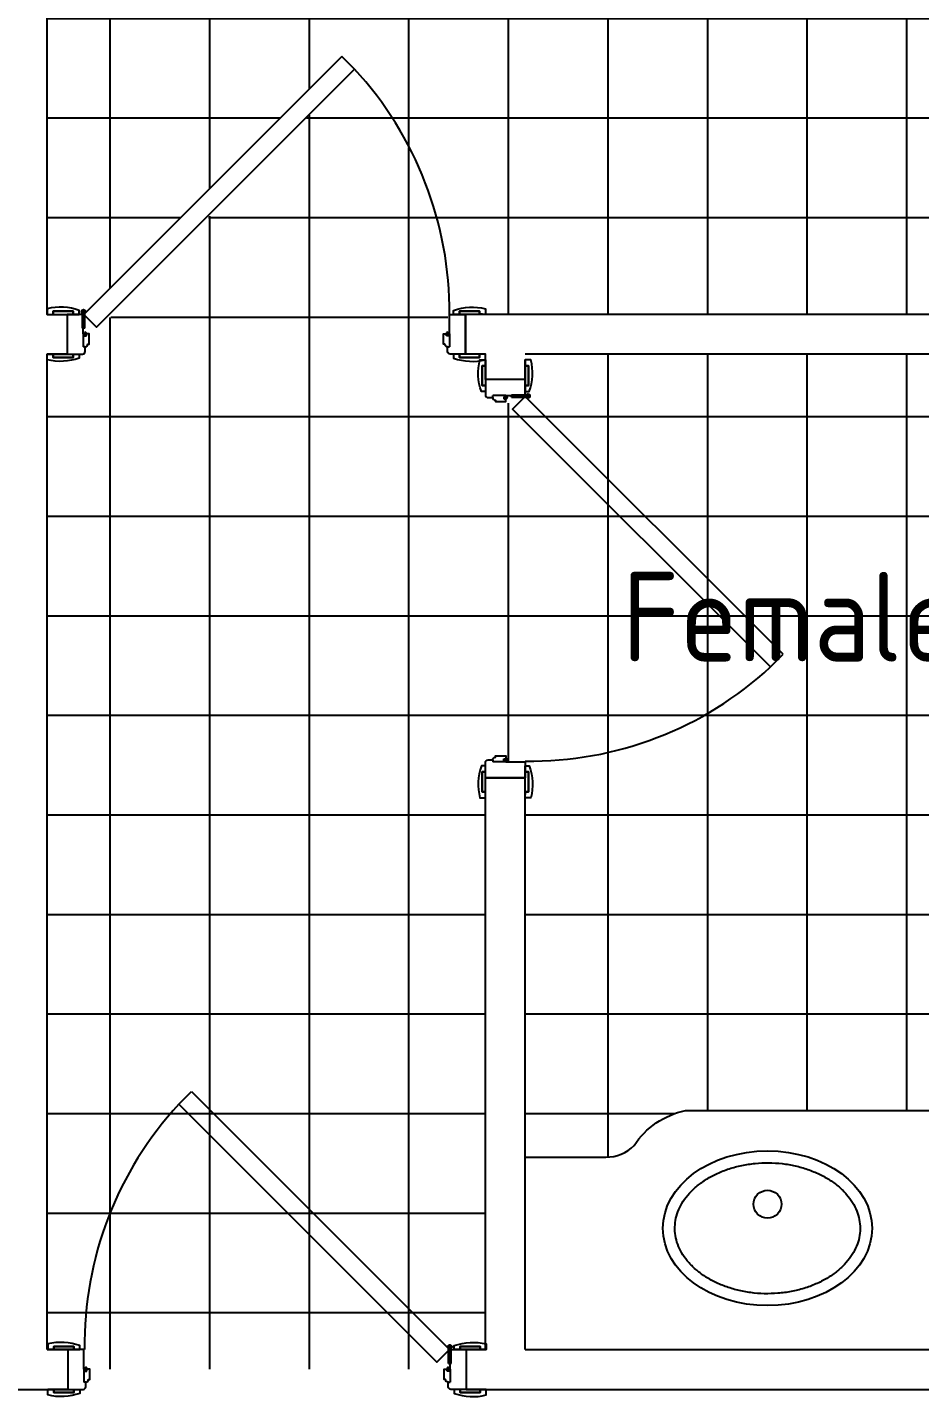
# Model space of a CAD drawing. Header units: inches. Extents: x 527079 to 698187, y -115864 to 63842.
# Drawn here: x 559792 to 562032, y -80235 to -76796 of the extents above; entities that cross this region are included whole.
import ezdxf

# ---------------------------------------------------------------- set-up
doc = ezdxf.new("R2010")
doc.units = ezdxf.units.IN
doc.header["$LTSCALE"] = 8
doc.header["$MEASUREMENT"] = 0
doc.linetypes.add('HIDDEN2', pattern=[0.1875, 0.125, -0.0625])
for name, color, linetype in [('doors_windows', 250, 'Continuous'), ('floor', 177, 'Continuous'), ('hatch', 8, 'Continuous'), ('sanitary', 149, 'Continuous'), ('txt', 7, 'Continuous'), ('walls', 5, 'Continuous')]:
    doc.layers.add(name, color=color, linetype=linetype)
doc.styles.get("Standard").update_dxf_attribs({"font": 'isocp.shx'})
pattern_1 = [(0, (-1e-10, 48226.12), (0, 250), []), (90, (-1e-10, 48226.12), (-250, 2e-14), [])]

msp = doc.modelspace()

# ---------------------------------------------------------------- hatches: boundary and pattern name
at = {"layer": 'hatch'}
h = msp.add_hatch(dxfattribs=at)
h.set_pattern_fill('NET', color=254, scale=2000, style=0)
h.set_pattern_definition(pattern_1)
h.paths.add_polyline_path([(561566.4, -75399.9), (561580.4, -75399.9), (561580.4, -75183.3), (559842.1, -75183.3), (559842.1, -76216.9), (561580.4, -76216.9), (561580.4, -76149.9), (561580.4, -76111.9), (561577.6, -76111.9, -0.720759), (561568.6, -76108.9, -0.720759), (561577.6, -76105.9), (561615.4, -76105.9), (561615.4, -76109.9), (561629.4, -76109.9), (561629.4, -76103.7, -0.555754), (561629.4, -76102.4), (561629.4, -76094.9), (561642.4, -76094.9), (561642.4, -75504.9), (561629.4, -75504.9), (561629.4, -75494.7, -0.555754), (561629.4, -75493.4), (561629.4, -75489.9), (561580.4, -75489.9), (561580.4, -75479.9), (561570.4, -75479.9, -0.149634)], flags=16)
h.paths.add_polyline_path([(561625.4, -75495.4, 0.999997), (561629.4, -75495.4, 1)], flags=0)
h.paths.add_polyline_path([(560577.8, -75583.3), (560577.8, -75699.9, -0.414214), (560451.1, -75826.6), (560055.6, -75826.6, -0.414214), (560023.9, -75858.2), (559909.5, -75858.2, -0.414214), (559877.8, -75826.6), (559877.8, -75456.6, -0.414214), (559909.5, -75425), (560023.9, -75425, -0.414214), (560055.6, -75456.6), (560451.1, -75456.6, -0.414214)], flags=0)
h.paths.add_polyline_path([(563087.1, -74396.9, -0.217223), (563018.6, -74428.1, -0.451123), (562928.6, -74326.2, 0.284079), (562854, -74205.4, -0.231143), (562797.7, -74101.2), (562797.6, -74101.2), (562797.6, -74016.6), (562449.1, -74016.6), (562449.1, -74616.6), (562389.1, -74616.6), (562389.1, -74016.6), (561680.4, -74016.6), (561680.4, -74283.3), (561694.4, -74283.3, -0.149634), (561690.4, -74363.3), (561680.4, -74363.3), (561680.4, -74371.5, -0.414214), (561673.6, -74378.3), (561662.2, -74378.3), (561662.2, -74378.3, -0.414214), (561655.4, -74385.1), (561655.4, -74385.1), (561655.4, -74388.3), (561629.4, -74388.3), (561629.4, -74378.1, -0.555754), (561629.4, -74376.8), (561629.4, -74373.3), (561580.4, -74373.3), (561580.4, -74363.3), (561570.4, -74363.3, -0.149634), (561566.4, -74283.3), (561580.4, -74283.3), (561580.4, -74016.6), (559842.1, -74016.6), (559842.1, -75083.3), (561566.4, -75083.3, -0.149634), (561570.4, -75003.3), (561580.4, -75003.3), (561580.4, -74995.3), (561577.6, -74995.3, -0.720759), (561568.6, -74992.3, -0.720759), (561577.6, -74989.3), (561615.4, -74989.3), (561615.4, -74993.3), (561629.4, -74993.3), (561629.4, -74987.1, -0.555754), (561629.4, -74985.8), (561629.4, -74985.3), (561629.4, -74978.3), (561655.4, -74978.3), (561655.4, -74981.5), (561655.4, -74981.5, -0.414214), (561662.2, -74988.3), (561662.2, -74988.3), (561673.6, -74988.3, -0.414214), (561680.4, -74995.1), (561680.4, -75003.3), (561690.4, -75003.3, -0.149634), (561694.4, -75083.3), (561680.4, -75083.3), (561680.4, -75399.9), (561694.4, -75399.9, -0.149634), (561690.4, -75479.9), (561680.4, -75479.9), (561680.4, -75488.1, -0.414214), (561673.6, -75494.9), (561662.2, -75494.9), (561662.2, -75494.9, -0.414214), (561655.4, -75501.7), (561655.4, -75501.7), (561655.4, -75504.9), (561642.4, -75504.9), (561642.4, -76094.9), (561655.4, -76094.9), (561655.4, -76098.1), (561655.4, -76098.1, -0.414214), (561662.2, -76104.9), (561662.2, -76104.9), (561673.6, -76104.9, -0.414214), (561680.4, -76111.7), (561680.4, -76149.9), (561680.4, -76316.9), (559842.1, -76316.9), (559842.1, -77502.9, -0.149634), (559922.1, -77506.9), (559922.1, -77516.9), (559930.1, -77516.9), (559930.1, -77514.1, -0.236068), (559928.1, -77510.1, -1), (559938.1, -77510.1), (559940.9, -77510.1), (560581.8, -76869.2), (560613.6, -76901, -0.192158), (560850.1, -77516.9), (560862.1, -77516.9), (560862.1, -77506.9, -0.149634), (560942.1, -77502.9), (560942.1, -77516.9), (562389.1, -77516.9), (562389.1, -76916.9), (562489.1, -76916.9), (563087.1, -76916.9), (563087.1, -75616.6), (562389.1, -75616.6), (562389.1, -75516.6), (563087.1, -75516.6)])
h.paths.add_polyline_path([(561625.4, -74987.8, 1), (561629.4, -74987.8, 1)], flags=16)
h.paths.add_polyline_path([(561625.4, -74378.8, 1), (561629.4, -74378.8, 1)], flags=16)
h.paths.add_polyline_path([(560451.1, -74709.9), (560055.6, -74709.9, -0.414214), (560023.9, -74741.6), (559909.5, -74741.6, -0.414214), (559877.8, -74709.9), (559877.8, -74340, -0.414214), (559909.5, -74308.3), (560023.9, -74308.3, -0.414214), (560055.6, -74340), (560451.1, -74340, -0.414214), (560577.8, -74466.6), (560577.8, -74583.2, -0.414214)], flags=16)
h.paths.add_polyline_path([(564787.1, -74016.6), (564438.6, -74016.6), (564438.6, -74101.2), (564438.5, -74101.2, -0.231143), (564382.2, -74205.4, 0.284079), (564307.6, -74326.2, -0.451123), (564217.6, -74428.1, -0.451123), (564127.6, -74326.2, 0.284079), (564053, -74205.4, -0.231143), (563996.7, -74101.2), (563996.5, -74101.2), (563996.5, -74016.6), (563648.1, -74016.6), (563648.1, -74616.6), (563588.1, -74616.6), (563588.1, -74016.6), (563239.7, -74016.6), (563239.7, -74101.2), (563239.5, -74101.2, -0.231143), (563183.2, -74205.4, 0.284079), (563108.6, -74326.2, -0.213025), (563087.1, -74396.9), (563087.1, -75516.6), (564787.1, -75516.6)])
h.paths.add_polyline_path([(564787.1, -75616.6), (563087.1, -75616.6), (563087.1, -76916.9), (564787.1, -76916.9)])
h.paths.add_polyline_path([(560411, -76411.3), (561941, -76411.3), (561941, -76748.8), (560411, -76748.8)], flags=24)
h = msp.add_hatch(dxfattribs=at)
h.set_pattern_fill('NET', color=254, scale=2000, style=0)
h.set_pattern_definition(pattern_1)
h.paths.add_polyline_path([(563087.1, -78916.6), (563060.6, -78916.6), (563060.6, -78919.3, -0.414214), (563065.6, -78924.3, -0.720759), (563056.6, -78927.3), (563018.8, -78927.3), (563018.8, -78923.3), (563004.8, -78923.3), (563004.8, -78929.5, -0.555754), (563004.8, -78930.7), (563004.8, -78938.3), (562978.8, -78938.3), (562978.8, -78935.1), (562978.7, -78935.1, -0.414214), (562971.9, -78928.3), (562971.9, -78928.3), (562960.6, -78928.3, -0.414214), (562953.8, -78921.5), (562953.8, -78916.6), (561042.1, -78916.6), (561042.1, -79633.3), (561244.6, -79633.3, 0.198912), (561315.3, -79604, -0.198912), (561444.1, -79516.6), (562551.7, -79516.6, -0.201493), (562678.2, -79602.4, 0.198912), (562751.3, -79633.3), (562939.8, -79633.3, -0.149634), (562943.8, -79553.3), (562953.8, -79553.3), (562953.8, -79545.1, -0.414214), (562960.6, -79538.3), (562971.9, -79538.3), (562971.9, -79538.3, -0.414214), (562978.7, -79531.5), (562978.8, -79531.5), (562978.8, -79528.3), (563004.8, -79528.3), (563004.8, -79538.5, -0.555754), (563004.8, -79539.7), (563004.8, -79543.3), (563053.8, -79543.3), (563053.8, -79553.3), (563063.8, -79553.3, -0.149634), (563067.8, -79633.3), (563053.8, -79633.3), (563053.8, -80116.6), (563087.1, -80116.6)])
h.paths.add_polyline_path([(563004.8, -79537.8, 1.000008), (563008.8, -79537.8, 0.999992)], flags=17)
h.paths.add_polyline_path([(562943.8, -78721), (562953.8, -78721), (562953.8, -78712.8, -0.414214), (562960.6, -78706), (562971.9, -78706), (562971.9, -78706, -0.414214), (562978.7, -78699.2), (562978.8, -78699.2), (562978.8, -78696), (563004.8, -78696), (563004.8, -78706.2, -0.555754), (563004.8, -78707.5), (563004.8, -78711), (563018.8, -78711), (563018.8, -78707), (563056.6, -78707, -0.720759), (563065.6, -78710, -0.720759), (563056.6, -78713), (563053.8, -78713), (563053.8, -78751), (563053.8, -78783.3), (563087.1, -78783.3), (563087.1, -77616.9), (563053.8, -77616.9), (563053.8, -78001), (563067.8, -78001, -0.149634), (563063.8, -78081), (563053.8, -78081), (563053.8, -78091), (563004.8, -78091), (563004.8, -78097.2, -0.555754), (563004.8, -78098.5), (563004.8, -78099), (563004.8, -78106), (562978.8, -78106), (562978.8, -78102.8), (562978.7, -78102.8, -0.414214), (562971.9, -78096), (562971.9, -78096), (562960.6, -78096, -0.414214), (562953.8, -78089.2), (562953.8, -78081), (562943.8, -78081, -0.149634), (562939.8, -78001), (562953.8, -78001), (562953.8, -77616.9), (561042.1, -77616.9), (561042.1, -77630.9), (561056.1, -77630.9, -0.149634), (561052.1, -77710.9), (561042.1, -77710.9), (561042.1, -77718.9), (561044.9, -77718.9, -0.720759), (561053.9, -77721.9, -0.720759), (561044.9, -77724.9), (561042.1, -77724.9), (561042.1, -77739.8), (560942.1, -77739.8), (560942.1, -77717.6), (560830.4, -77717.6), (560830.4, -77541.4), (560847.5, -77541.4, 0.197197), (560613.6, -76901.1), (559947.1, -77578.9), (559949.5, -77616.9), (559930.3, -77616.9), (559922.1, -77616.9), (559922.1, -77626.9, -0.149634), (559842.1, -77630.9), (559842.1, -78916.6), (560942.1, -78916.6), (560942.1, -78730.9), (560928.1, -78730.9, -0.149634), (560932.1, -78650.9), (560942.1, -78650.9), (560942.1, -78642.7, -0.414214), (560948.9, -78635.9), (560960.3, -78635.9), (560960.3, -78635.9, -0.414214), (560967.1, -78629.1), (560967.1, -78629.1), (560967.1, -78625.9), (560993.1, -78625.9), (560993.1, -78636.1, -0.555754), (560993.1, -78637.4), (560993.1, -78640.9), (561042.1, -78640.9), (561042.1, -78650.9), (561052.1, -78650.9, -0.149634), (561056.1, -78730.9), (561042.1, -78730.9), (561042.1, -78916.6), (562953.8, -78916.6), (562953.8, -78913.3), (562943.8, -78913.3, -0.149634), (562939.8, -78833.3), (562953.8, -78833.3), (562953.8, -78801), (562939.8, -78801, -0.149634)])
h.paths.add_polyline_path([(560993.1, -78635.4, 1), (560997.1, -78635.4, 1.000003), (560993.1, -78635.4, 786427.125034)], flags=17)
h.paths.add_polyline_path([(564787.1, -77616.9), (563087.1, -77616.9), (563087.1, -78783.3), (564787.1, -78783.3)])
h.paths.add_polyline_path([(564056.4, -78333.2), (564056.4, -78216.6, -0.414214), (564183, -78090), (564578.6, -78090, -0.414214), (564610.3, -78058.3), (564724.7, -78058.3, -0.414214), (564756.4, -78090), (564756.4, -78459.9, -0.414214), (564724.7, -78491.6), (564610.3, -78491.6, -0.414214), (564578.6, -78459.9), (564183, -78459.9, -0.414214)], flags=16)
h.paths.add_polyline_path([(564787.1, -78916.6), (563087.1, -78916.6), (563087.1, -80116.6), (564787.1, -80116.6)])
h.paths.add_polyline_path([(564183, -79206.6), (564578.6, -79206.6, -0.414214), (564610.3, -79175), (564724.7, -79175, -0.414214), (564756.4, -79206.6), (564756.4, -79576.6, -0.414214), (564724.7, -79608.2), (564610.3, -79608.2, -0.414214), (564578.6, -79576.6), (564183, -79576.6, -0.414214), (564056.4, -79449.9), (564056.4, -79333.3, -0.414214)], flags=16)
h.paths.add_polyline_path([(564787.1, -78883.3), (563087.1, -78883.3), (563087.1, -78916.6), (564787.1, -78916.6)])
h.paths.add_polyline_path([(560942.1, -78916.6), (559842.1, -78916.6), (559842.1, -80103, -0.152811), (559923.7, -80106.6), (559923.7, -80116.6), (559933.7, -80116.6), (559933.7, -80165.6), (559939.9, -80165.6, -0.555754), (559941.2, -80165.6), (559941.7, -80165.6), (559948.7, -80165.6), (560838.7, -80165.6), (560848.9, -80165.6, -0.555754), (560850.2, -80165.6), (560853.7, -80165.6), (560853.7, -80151.6), (560849.7, -80151.6), (560849.7, -80113.8, -0.236068), (560847.7, -80109.8, -1), (560857.7, -80109.8, -0.236068), (560855.7, -80113.8), (560855.7, -80116.6), (560863.7, -80116.6), (560863.7, -80106.6, -0.14647), (560942.1, -80102.2)])
h.paths.add_polyline_path([(561200.8, -78107.6), (563045.8, -78107.6), (563045.8, -78445.1), (561200.8, -78445.1)], flags=24)

# ---------------------------------------------------------------- linework, layer by layer
at = {"layer": 'doors_windows', "color": 4, "ltscale": 10}
for p, q in [((559939.6, -77510.1, 0), (559926.6, -77510.1, 0)), ((559930.1, -77551.9, 0), (559930.1, -77514.1, 0)), ((559932.1, -77551.9, 0), (559932.1, -77515, 0)), ((559933.1, -77516.9, 0), (559933.1, -77503.6, 0)), ((559934.1, -77551.9, 0), (559934.1, -77515, 0)), ((559936.1, -77551.9, 0), (559936.1, -77514.1, 0)), ((559932.1, -77551.9, 0), (559930.1, -77551.9, 0)), ((559932.1, -77565.9, 0), (559932.1, -77598.7, 0)), ((559936.1, -77551.9, 0), (559934.1, -77551.9, 0)), ((559935.1, -77565.9, 0), (559936.8, -77565.9, 0)), ((559935.1, -77570.9, 0), (559935.1, -77565.9, 0)), ((559935.1, -77565.9, 0), (559936.9, -77565.9, 0)), ((559935.1, -77570.9, 0), (559940.1, -77570.9, 0)), ((559935.8, -77566.7, 0), (559936.9, -77566.7, 0)), ((559935.8, -77570.2, 0), (559935.8, -77566.7, 0)), ((559935.8, -77570.2, 0), (559939.3, -77570.2, 0)), ((559936.9, -77565.9, 0), (559936.9, -77566.7, 0)), ((559938.3, -77565.9, 0), (559940.1, -77565.9, 0)), ((559938.3, -77565.9, 0), (559938.3, -77566.7, 0)), ((559938.3, -77566.7, 0), (559939.3, -77566.7, 0)), ((559939.3, -77570.2, 0), (559939.3, -77566.7, 0)), ((559940.1, -77570.9, 0), (559940.1, -77565.9, 0)), ((560845.8, -77565.9, 0), (560844.1, -77565.9, 0)), ((560844.1, -77570.9, 0), (560844.1, -77565.9, 0)), ((560849.1, -77570.9, 0), (560844.1, -77570.9, 0)), ((560845.9, -77566.7, 0), (560844.8, -77566.7, 0)), ((560844.8, -77570.2, 0), (560844.8, -77566.7, 0)), ((560848.3, -77570.2, 0), (560844.8, -77570.2, 0)), ((560845.9, -77565.9, 0), (560845.9, -77566.7, 0)), ((560847.3, -77565.9, 0), (560847.3, -77566.7, 0)), ((560849.1, -77565.9, 0), (560847.3, -77565.9, 0)), ((560849.1, -77565.9, 0), (560847.3, -77565.9, 0)), ((560848.3, -77566.7, 0), (560847.3, -77566.7, 0)), ((560848.3, -77570.2, 0), (560848.3, -77566.7, 0)), ((560849.1, -77570.9, 0), (560849.1, -77565.9, 0)), ((560852.1, -77565.9, 0), (560852.1, -77598.7, 0)), ((559937.1, -77598.7, 0), (559932.1, -77598.7, 0)), ((560847.1, -77598.7, 0), (560852.1, -77598.7, 0)), ((560960.3, -77725.9, 0), (560960.3, -77720.9, 0)), ((560993.1, -77720.9, 0), (560960.3, -77720.9, 0)), ((560988.1, -77723.9, 0), (560988.1, -77728.9, 0)), ((560988.1, -77723.9, 0), (560993.1, -77723.9, 0)), ((560988.1, -77728.9, 0), (560993.1, -77728.9, 0)), ((560988.8, -77724.7, 0), (560992.3, -77724.7, 0)), ((560988.8, -77724.7, 0), (560988.8, -77728.2, 0)), ((560988.8, -77728.2, 0), (560992.3, -77728.2, 0)), ((560992.3, -77724.7, 0), (560992.3, -77725.7, 0)), ((560993.1, -77725.7, 0), (560992.3, -77725.7, 0)), ((560992.3, -77727.1, 0), (560992.3, -77728.2, 0)), ((560993.1, -77727.1, 0), (560992.3, -77727.1, 0)), ((560993.1, -77723.9, 0), (560993.1, -77725.7, 0)), ((560993.1, -77723.9, 0), (560993.1, -77725.7, 0)), ((560993.1, -77727.2, 0), (560993.1, -77728.9, 0)), ((561007.1, -77718.9, 0), (561044.9, -77718.9, 0)), ((561007.1, -77720.9, 0), (561007.1, -77718.9, 0)), ((561007.1, -77720.9, 0), (561044, -77720.9, 0)), ((561007.1, -77722.9, 0), (561044, -77722.9, 0)), ((561007.1, -77724.9, 0), (561007.1, -77722.9, 0)), ((561007.1, -77724.9, 0), (561044.9, -77724.9, 0)), ((561042.1, -77721.9, 0), (561055.4, -77721.9, 0)), ((561048.9, -77728.4, 0), (561048.9, -77715.4, 0)), ((560960.3, -78635.9, 0), (560960.3, -78640.9, 0)), ((560988.1, -78632.9, 0), (560993.1, -78632.9, 0)), ((560988.1, -78637.9, 0), (560988.1, -78632.9, 0)), ((560988.8, -78633.7, 0), (560992.3, -78633.7, 0)), ((560988.8, -78637.2, 0), (560988.8, -78633.7, 0)), ((560988.8, -78637.2, 0), (560992.3, -78637.2, 0)), ((560992.3, -78634.7, 0), (560992.3, -78633.7, 0)), ((560993.1, -78634.7, 0), (560992.3, -78634.7, 0)), ((560993.1, -78636.1, 0), (560992.3, -78636.1, 0)), ((560992.3, -78637.2, 0), (560992.3, -78636.1, 0)), ((560993.1, -78634.7, 0), (560993.1, -78632.9, 0)), ((560993.1, -78637.9, 0), (560993.1, -78636.1, 0)), ((560993.1, -78637.9, 0), (560993.1, -78636.2, 0)), ((560942.1, -78730.9, 0), (560942.1, -78663.4, 0)), ((560993.1, -78640.9, 0), (560960.3, -78640.9, 0)), ((560988.1, -78637.9, 0), (560993.1, -78637.9, 0)), ((560846.2, -80109.8, 0), (560859.2, -80109.8, 0)), ((560849.7, -80151.6, 0), (560849.7, -80113.8, 0)), ((560851.7, -80151.6, 0), (560851.7, -80114.7, 0)), ((560852.7, -80116.6, 0), (560852.7, -80103.3, 0)), ((560853.7, -80151.6, 0), (560853.7, -80114.7, 0)), ((560855.7, -80151.6, 0), (560855.7, -80113.8, 0)), ((559933.7, -80165.6, 0), (559933.7, -80198.4, 0)), ((559936.7, -80165.6, 0), (559938.5, -80165.6, 0)), ((559936.7, -80170.6, 0), (559936.7, -80165.6, 0)), ((559936.7, -80165.6, 0), (559938.5, -80165.6, 0)), ((559936.7, -80170.6, 0), (559941.7, -80170.6, 0)), ((559937.5, -80166.3, 0), (559938.5, -80166.3, 0)), ((559937.5, -80169.8, 0), (559937.5, -80166.3, 0)), ((559937.5, -80169.8, 0), (559941, -80169.8, 0)), ((559938.5, -80165.6, 0), (559938.5, -80166.3, 0)), ((559939.9, -80165.6, 0), (559939.9, -80166.3, 0)), ((559939.9, -80166.3, 0), (559941, -80166.3, 0)), ((559940, -80165.6, 0), (559941.7, -80165.6, 0)), ((559941, -80169.8, 0), (559941, -80166.3, 0)), ((559941.7, -80170.6, 0), (559941.7, -80165.6, 0)), ((560845.7, -80170.6, 0), (560845.7, -80165.6, 0)), ((560850.7, -80170.6, 0), (560845.7, -80170.6, 0)), ((560847.5, -80166.3, 0), (560846.5, -80166.3, 0)), ((560846.5, -80169.8, 0), (560846.5, -80166.3, 0)), ((560850, -80169.8, 0), (560846.5, -80169.8, 0)), ((560847.5, -80165.6, 0), (560847.5, -80166.3, 0)), ((560848.9, -80165.6, 0), (560848.9, -80166.3, 0)), ((560850, -80166.3, 0), (560848.9, -80166.3, 0)), ((560849.7, -80151.6, 0), (560851.7, -80151.6, 0)), ((560850, -80169.8, 0), (560850, -80166.3, 0)), ((560850.7, -80170.6, 0), (560850.7, -80165.6, 0)), ((560853.7, -80151.6, 0), (560855.7, -80151.6, 0)), ((560853.7, -80165.6, 0), (560853.7, -80198.4, 0)), ((559938.7, -80198.4, 0), (559933.7, -80198.4, 0)), ((560848.7, -80198.4, 0), (560853.7, -80198.4, 0))]:
    msp.add_line(p, q, dxfattribs=at)
at = {"layer": 'doors_windows', "color": 4, "ltscale": 10, "elevation": 0}
for points in [[(560581.8, -76869.2), (559934.1, -77516.9), (559965.9, -77548.7), (560613.6, -76901)], [(559857.1, -77516.9), (559907.1, -77516.9), (559907.1, -77508.9), (559857.1, -77508.9)], [(560927.1, -77516.9), (560877.1, -77516.9), (560877.1, -77508.9), (560927.1, -77508.9)], [(559857.1, -77616.9), (559907.1, -77616.9), (559907.1, -77624.9), (559857.1, -77624.9)], [(560927.1, -77616.9), (560877.1, -77616.9), (560877.1, -77624.9), (560927.1, -77624.9)], [(560942.1, -77645.9), (560942.1, -77695.9), (560934.1, -77695.9), (560934.1, -77645.9)], [(561042.1, -77645.9), (561042.1, -77695.9), (561050.1, -77695.9), (561050.1, -77645.9)], [(561689.8, -78370.6), (561042.1, -77722.9), (561010.3, -77754.7), (561658, -78402.5)], [(560942.1, -78715.9), (560942.1, -78665.9), (560934.1, -78665.9), (560934.1, -78715.9)], [(561042.1, -78715.9), (561042.1, -78665.9), (561050.1, -78665.9), (561050.1, -78715.9)], [(560204, -79468.9), (560851.7, -80116.6), (560819.9, -80148.4), (560172.2, -79500.7)], [(559858.7, -80116.6), (559908.7, -80116.6), (559908.7, -80108.6), (559858.7, -80108.6)], [(560928.7, -80116.6), (560878.7, -80116.6), (560878.7, -80108.6), (560928.7, -80108.6)], [(559858.7, -80216.6), (559908.7, -80216.6), (559908.7, -80224.6), (559858.7, -80224.6)], [(560928.7, -80216.6), (560878.7, -80216.6), (560878.7, -80224.6), (560928.7, -80224.6)]]:
    msp.add_lwpolyline(points, close=True, dxfattribs=at)
for points in [[(559907.1, -77508.9), (559907.1, -77516.9), (559922.1, -77516.9), (559922.1, -77506.9, 0.149634), (559842.1, -77502.9), (559842.1, -77516.9), (559857.1, -77516.9), (559857.1, -77508.9)], [(560877.1, -77508.9), (560877.1, -77516.9), (560862.1, -77516.9), (560862.1, -77506.9, -0.149634), (560942.1, -77502.9), (560942.1, -77516.9), (560927.1, -77516.9), (560927.1, -77508.9)], [(559932.1, -77565.9), (559932.1, -77516.9), (559892.1, -77516.9), (559892.1, -77616.9), (559930.3, -77616.9, 0.414214), (559937.1, -77610.1), (559937.1, -77598.7), (559937.1, -77598.7, 0.414214), (559943.9, -77591.9), (559943.9, -77591.9), (559947.1, -77591.9), (559947.1, -77565.9)], [(560852.1, -77565.9), (560852.1, -77516.9), (560892.1, -77516.9), (560892.1, -77616.9), (560853.9, -77616.9, -0.414214), (560847.1, -77610.1), (560847.1, -77598.7), (560847.1, -77598.7, -0.414214), (560840.3, -77591.9), (560840.3, -77591.9), (560837.1, -77591.9), (560837.1, -77565.9)], [(559907.1, -77624.9), (559907.1, -77616.9), (559922.1, -77616.9), (559922.1, -77626.9, -0.149634), (559842.1, -77630.9), (559842.1, -77616.9), (559857.1, -77616.9), (559857.1, -77624.9)], [(560877.1, -77624.9), (560877.1, -77616.9), (560862.1, -77616.9), (560862.1, -77626.9, 0.149634), (560942.1, -77630.9), (560942.1, -77616.9), (560927.1, -77616.9), (560927.1, -77624.9)], [(560934.1, -77695.9), (560942.1, -77695.9), (560942.1, -77710.9), (560932.1, -77710.9, -0.149634), (560928.1, -77630.9), (560942.1, -77630.9), (560942.1, -77645.9), (560934.1, -77645.9)], [(561050.1, -77695.9), (561042.1, -77695.9), (561042.1, -77710.9), (561052.1, -77710.9, 0.149634), (561056.1, -77630.9), (561042.1, -77630.9), (561042.1, -77645.9), (561050.1, -77645.9)], [(560993.1, -77720.9), (561042.1, -77720.9), (561042.1, -77680.9), (560942.1, -77680.9), (560942.1, -77719.1, 0.414214), (560948.9, -77725.9), (560960.3, -77725.9), (560960.3, -77725.9, 0.414214), (560967.1, -77732.7), (560967.1, -77732.7), (560967.1, -77735.9), (560993.1, -77735.9)], [(560993.1, -78640.9), (561042.1, -78640.9), (561042.1, -78680.9), (560942.1, -78680.9), (560942.1, -78642.7, -0.414214), (560948.9, -78635.9), (560960.3, -78635.9), (560960.3, -78635.9, -0.414214), (560967.1, -78629.1), (560967.1, -78629.1), (560967.1, -78625.9), (560993.1, -78625.9)], [(560934.1, -78665.9), (560942.1, -78665.9), (560942.1, -78650.9), (560932.1, -78650.9, 0.149634), (560928.1, -78730.9), (560942.1, -78730.9), (560942.1, -78715.9), (560934.1, -78715.9)], [(561050.1, -78665.9), (561042.1, -78665.9), (561042.1, -78650.9), (561052.1, -78650.9, -0.149634), (561056.1, -78730.9), (561042.1, -78730.9), (561042.1, -78715.9), (561050.1, -78715.9)], [(559908.7, -80108.6), (559908.7, -80116.6), (559923.7, -80116.6), (559923.7, -80106.6, 0.149634), (559843.7, -80102.6), (559843.7, -80116.6), (559858.7, -80116.6), (559858.7, -80108.6)], [(560878.7, -80108.6), (560878.7, -80116.6), (560863.7, -80116.6), (560863.7, -80106.6, -0.149634), (560943.7, -80102.6), (560943.7, -80116.6), (560928.7, -80116.6), (560928.7, -80108.6)], [(559933.7, -80165.6), (559933.7, -80116.6), (559893.7, -80116.6), (559893.7, -80216.6), (559931.9, -80216.6, 0.414214), (559938.7, -80209.8), (559938.7, -80198.4), (559938.7, -80198.4, 0.414214), (559945.5, -80191.6), (559945.5, -80191.6), (559948.7, -80191.6), (559948.7, -80165.6)], [(560853.7, -80165.6), (560853.7, -80116.6), (560893.7, -80116.6), (560893.7, -80216.6), (560855.5, -80216.6, -0.414214), (560848.7, -80209.8), (560848.7, -80198.4), (560848.7, -80198.4, -0.414214), (560841.9, -80191.6), (560841.9, -80191.6), (560838.7, -80191.6), (560838.7, -80165.6)], [(559908.7, -80224.6), (559908.7, -80216.6), (559923.7, -80216.6), (559923.7, -80226.6, -0.149634), (559843.7, -80230.6), (559843.7, -80216.6), (559858.7, -80216.6), (559858.7, -80224.6)], [(560878.7, -80224.6), (560878.7, -80216.6), (560863.7, -80216.6), (560863.7, -80226.6, 0.149634), (560943.7, -80230.6), (560943.7, -80216.6), (560928.7, -80216.6), (560928.7, -80224.6)]]:
    msp.add_lwpolyline(points, format="xyb", close=True, dxfattribs=at)
at = {"layer": 'doors_windows', "color": 4, "ltscale": 10}
for points in [[(560942.1, -77516.9), (560927.1, -77516)], [(561042.1, -78730.9), (561043, -78715.9)]]:
    msp.add_lwpolyline(points, dxfattribs=at)
for centre, radius in [((559933.1, -77510.1, 0), 5), ((559933.1, -77510.1, 0), 3), ((561048.9, -77721.9, 0), 5), ((561048.9, -77721.9, 0), 3), ((560852.7, -80109.8, 0), 5), ((560852.7, -80109.8, 0), 3)]:
    msp.add_circle(centre, radius, dxfattribs=at)
for centre, radius, start, end in [((559947.8, -77512.9, 0), 904.3, 359.7471, 42.5853), ((559937.6, -77563.9, 0), 2, 297.6086, 242.3914), ((559937.6, -77568.4, 0), 1.75, 120.5018, 59.4982), ((559936.2, -77566.3, 0), 0.75, 297.7587, 65.1744), ((559938.9, -77566.3, 0), 0.75, 114.8256, 242.2413), ((560846.6, -77563.9, 0), 2, 297.6086, 242.3914), ((560846.6, -77568.4, 0), 1.75, 120.5018, 59.4982), ((560845.2, -77566.3, 0), 0.75, 297.7587, 65.1744), ((560847.9, -77566.3, 0), 0.75, 114.8256, 242.2413), ((560990.6, -77726.4, 0), 1.75, 30.5018, 329.4982), ((560992.7, -77725.1, 0), 0.75, 207.7587, 335.1744), ((560992.7, -77727.8, 0), 0.75, 24.8256, 152.2413), ((560995.1, -77726.4, 0), 2, 207.6086, 152.3914), ((561053.7, -77749, 0), 890, 269.2497, 312.7588), ((560990.6, -78635.4, 0), 1.75, 30.5018, 329.4982), ((560992.7, -78634.1, 0), 0.75, 207.7587, 335.1744), ((560992.7, -78636.8, 0), 0.75, 24.8256, 152.2413), ((560995.1, -78635.4, 0), 2, 207.6086, 152.3914), ((560825.7, -80104.9, 0), 890, 137.2412, 180.7503), ((559939.2, -80163.6, 0), 2, 297.6086, 242.3914), ((559939.2, -80168.1, 0), 1.75, 120.5018, 59.4982), ((559937.9, -80166, 0), 0.75, 297.7587, 65.1744), ((559940.6, -80166, 0), 0.75, 114.8256, 242.2413), ((560848.2, -80163.6, 0), 2, 297.6086, 242.3914), ((560848.2, -80168.1, 0), 1.75, 120.5018, 59.4982), ((560846.9, -80166, 0), 0.75, 297.7587, 65.1744), ((560849.6, -80166, 0), 0.75, 114.8256, 242.2413)]:
    msp.add_arc(centre, radius, start, end, dxfattribs=at)
at = {"layer": 'floor'}
for p, q in [((561042.1, -77680.9, 0), (561042.1, -77630.9, 0)), ((561042.1, -77680.9, 0), (561042.1, -77630.9, 0)), ((561042.1, -77630.9, 0), (561042.1, -77680.9, 0)), ((559893.7, -80116.6, 0), (559843.7, -80116.6, 0)), ((559843.7, -80116.6, 0), (559893.7, -80116.6, 0)), ((559893.7, -80216.6, 0), (559843.7, -80216.6, 0))]:
    msp.add_line(p, q, dxfattribs=at)
at = {"layer": 'floor', "color": 1, "linetype": 'HIDDEN2'}
for p, q in [((560847.5, -80165.6, 0), (560845.7, -80165.6, 0)), ((560850.7, -80165.6, 0), (560848.9, -80165.6, 0)), ((560850.7, -80165.6, 0), (560849, -80165.6, 0))]:
    msp.add_line(p, q, dxfattribs=at)
at = {"layer": 'sanitary', "elevation": 0}
msp.add_lwpolyline([(561042.1, -79633.3), (561244.6, -79633.3, 0.198912), (561315.3, -79604, -0.198912), (561444.1, -79516.6), (562551.7, -79516.6, -0.201493), (562678.2, -79602.4, 0.198912), (562751.3, -79633.3), (562953.8, -79633.3)], format="xyb", dxfattribs=at)
at = {"layer": 'sanitary'}
msp.add_circle((561650.2, -79751.5, 0), 35, dxfattribs=at)
msp.add_ellipse((561650.2, -79812, 0), major_axis=(262.5, 0), ratio=0.74026, dxfattribs=at)
msp.add_open_spline([(561882.8, -79812, 0), (561882.8, -79804.7, 0), (561882.1, -79797.5, 0), (561879.3, -79783, 0), (561877.2, -79775.8, 0), (561871.6, -79761.5, 0), (561868, -79754.4, 0), (561859.6, -79740.5, 0), (561854.6, -79733.7, 0), (561843.3, -79720.6, 0), (561836.9, -79714.2, 0), (561822.9, -79702.2, 0), (561815.3, -79696.4, 0), (561798.8, -79685.7, 0), (561790, -79680.8, 0), (561771.4, -79671.8, 0), (561761.6, -79667.8, 0), (561741.3, -79660.7, 0), (561730.7, -79657.7, 0), (561709.1, -79652.9, 0), (561698.1, -79651, 0), (561675.6, -79648.5, 0), (561664.3, -79647.8, 0), (561641.6, -79647.6, 0), (561630.2, -79648.1, 0), (561607.7, -79650.3, 0), (561596.6, -79652, 0), (561574.8, -79656.5, 0), (561564.2, -79659.3, 0), (561543.6, -79666, 0), (561533.7, -79669.8, 0), (561514.8, -79678.5, 0), (561505.8, -79683.3, 0), (561489, -79693.8, 0), (561481.1, -79699.4, 0), (561466.7, -79711.3, 0), (561460.2, -79717.6, 0), (561448.4, -79730.6, 0), (561443.2, -79737.3, 0), (561434.3, -79751.1, 0), (561430.5, -79758.1, 0), (561424.5, -79772.4, 0), (561422.1, -79779.6, 0), (561418.9, -79794, 0), (561418, -79801.3, 0), (561417.5, -79815.8, 0), (561418, -79823.1, 0), (561420.4, -79837.6, 0), (561422.2, -79844.8, 0), (561427.4, -79859.2, 0), (561430.7, -79866.3, 0), (561438.7, -79880.2, 0), (561443.5, -79887.1, 0), (561454.4, -79900.3, 0), (561460.5, -79906.8, 0), (561474.1, -79919.1, 0), (561481.5, -79924.9, 0), (561497.6, -79935.8, 0), (561506.3, -79940.9, 0), (561524.5, -79950.2, 0), (561534.2, -79954.4, 0), (561554.3, -79961.7, 0), (561564.7, -79964.9, 0), (561586.2, -79970.1, 0), (561597.2, -79972.2, 0), (561619.5, -79975.1, 0), (561630.8, -79976, 0), (561653.5, -79976.5, 0), (561664.9, -79976.2, 0), (561687.4, -79974.4, 0), (561698.6, -79972.9, 0), (561720.6, -79968.8, 0), (561731.3, -79966.1, 0), (561752.1, -79959.8, 0), (561762.1, -79956.1, 0), (561781.3, -79947.7, 0), (561790.5, -79943, 0), (561807.6, -79932.8, 0), (561815.7, -79927.3, 0), (561830.5, -79915.6, 0), (561837.3, -79909.4, 0), (561849.4, -79896.6, 0), (561854.9, -79889.9, 0), (561864.2, -79876.2, 0), (561868.2, -79869.2, 0), (561874.8, -79855.1, 0), (561877.3, -79847.9, 0), (561881, -79833.4, 0), (561882.1, -79826.2, 0), (561882.7, -79816.6, 0), (561882.8, -79814.3, 0), (561882.8, -79812, 0)], degree=3, knots=[0, 0, 0, 0, 0.141779, 0.141779, 0.283558, 0.283558, 0.425336, 0.425336, 0.567115, 0.567115, 0.708894, 0.708894, 0.850673, 0.850673, 0.992451, 0.992451, 1.13423, 1.13423, 1.276009, 1.276009, 1.417788, 1.417788, 1.559566, 1.559566, 1.701345, 1.701345, 1.843124, 1.843124, 1.984903, 1.984903, 2.126681, 2.126681, 2.26846, 2.26846, 2.410239, 2.410239, 2.552018, 2.552018, 2.693796, 2.693796, 2.835575, 2.835575, 2.977354, 2.977354, 3.119133, 3.119133, 3.260911, 3.260911, 3.40269, 3.40269, 3.544469, 3.544469, 3.686248, 3.686248, 3.828026, 3.828026, 3.969805, 3.969805, 4.111584, 4.111584, 4.253363, 4.253363, 4.395141, 4.395141, 4.53692, 4.53692, 4.678699, 4.678699, 4.820478, 4.820478, 4.962256, 4.962256, 5.104035, 5.104035, 5.245814, 5.245814, 5.387593, 5.387593, 5.529371, 5.529371, 5.67115, 5.67115, 5.812929, 5.812929, 5.954708, 5.954708, 6.096486, 6.096486, 6.238265, 6.238265, 6.283185, 6.283185, 6.283185, 6.283185], dxfattribs=at)
at = {"layer": 'walls', "ltscale": 10}
for p, q in [((559842.1, -77516.9, 0), (559842.1, -76316.9, 0)), ((562389.1, -77516.9, 0), (560892.1, -77516.9, 0)), ((559842.1, -80116.6, 0), (559842.1, -77616.9, 0)), ((562953.8, -77616.9, 0), (561042.1, -77616.9, 0)), ((560942.1, -80116.6, 0), (560942.1, -78680.9, 0)), ((560942.1, -78730.9, 0), (560942.1, -78680.9, 0)), ((561042.1, -80116.6, 0), (561042.1, -78680.9, 0)), ((559842.1, -80116.6, 0), (559883.7, -80116.6, 0)), ((560893.7, -80116.6, 0), (560943.7, -80116.6, 0)), ((560943.7, -80116.6, 0), (560893.7, -80116.6, 0)), ((560893.7, -80116.6, 0), (560942.1, -80116.6, 0)), ((561042.1, -80116.6, 0), (562953.8, -80116.6, 0)), ((559505.6, -80216.6, 0), (559893.7, -80216.6, 0)), ((560893.7, -80216.6, 0), (565553.8, -80216.6, 0))]:
    msp.add_line(p, q, dxfattribs=at)
at = {"layer": 'walls'}
for p, q in [((559842.1, -77516.9, 0), (559892.1, -77516.9, 0)), ((559892.1, -77516.9, 0), (559892.1, -77616.9, 0)), ((560892.1, -77616.9, 0), (560892.1, -77516.9, 0)), ((559892.1, -77616.9, 0), (559842.1, -77616.9, 0)), ((560942.1, -77616.9, 0), (560892.1, -77616.9, 0)), ((560942.1, -77680.9, 0), (560942.1, -77616.9, 0)), ((561042.1, -77680.9, 0), (560942.1, -77680.9, 0)), ((560942.1, -78680.9, 0), (561042.1, -78680.9, 0)), ((559893.7, -80116.6, 0), (559893.7, -80216.6, 0)), ((560893.7, -80116.6, 0), (560893.7, -80216.6, 0))]:
    msp.add_line(p, q, dxfattribs=at)

# ---------------------------------------------------------------- texts
at = {"layer": 'txt', "color": 176, "insert": (562123.3, -78276.3, 0), "char_height": 225, "attachment_point": 5}
msp.add_mtext('Female Toilet', dxfattribs=at)

doc.saveas('drawing.dxf')
